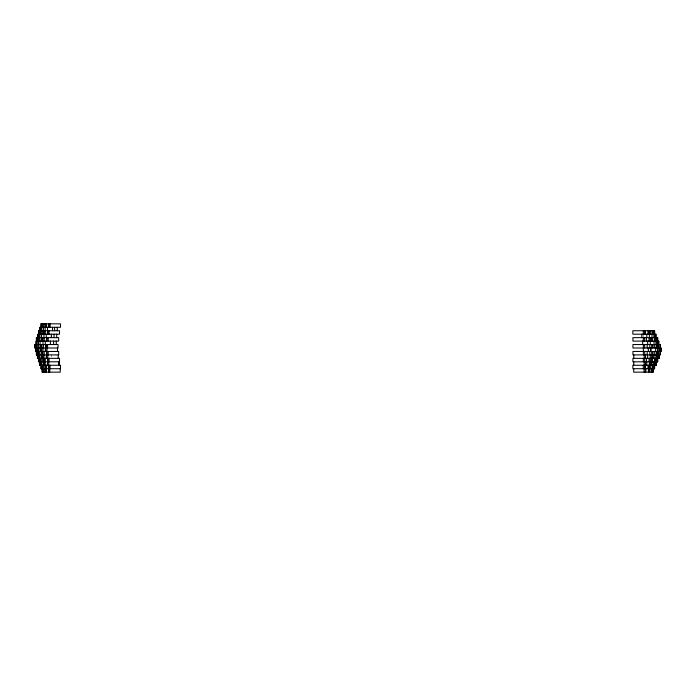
<?xml version="1.0" encoding="UTF-8"?>
<svg xmlns="http://www.w3.org/2000/svg" width="696" height="696" viewBox="0 0 696 696"><rect width="100%" height="100%" fill="white"/><g stroke="black" fill="none" stroke-linecap="round" stroke-linejoin="round"><path stroke-width="0.52" stroke-dasharray="3.48 2.61" d="M643.121 334.193L643.121 336.786M51.695 354.899L51.695 356.63"/><path stroke-width="1.04" d="M40.986 323.849L60.517 323.849L60.517 327.294L40.037 327.294L40.037 330.748M38.802 334.193L38.045 334.193L38.045 337.647M36.027 341.101L35.8 344.546M36.366 341.101L37.132 341.101L37.132 351.454M40.081 348L36.001 348L36.001 344.546L58.055 344.546L58.055 348L40.672 348L40.672 351.454M36.366 351.454L58.664 351.454L58.664 354.899L41.864 354.899M656.65 354.899L656.65 358.353L632.908 358.353L632.908 361.807L657.694 361.807L657.694 358.353M656.885 358.353L659.129 358.353L659.129 354.899M656.154 365.252L650.099 365.252L650.099 361.807M660.869 348L660.869 351.454M660.295 348L660.295 344.546L632.942 344.546L632.942 348L657.581 348L657.581 351.454L632.942 351.454L632.942 354.899L660.295 354.899L660.295 351.454M660.269 344.546L660.139 348M660.269 351.454L660.139 354.899M659.817 348L659.817 351.454M658.973 354.899L658.973 358.353M658.955 344.546L658.955 341.101L632.908 341.101L632.908 337.647L657.694 337.647L657.694 341.101M658.877 348L658.877 351.454M658.955 354.899L658.955 358.353M658.686 344.546L658.686 348M658.686 351.454L658.686 354.899M657.998 341.101L657.998 344.546M657.998 354.899L657.998 358.353M657.746 344.546L657.746 348L661.2 348L661.2 351.454L657.746 351.454L657.746 354.899M657.598 337.647L657.598 341.101M657.598 358.353L657.598 361.807M657.442 337.647L657.442 341.101M657.442 358.353L657.442 361.807M657.137 344.546L657.137 348M657.137 351.454L657.137 354.899M657.059 341.101L657.059 344.546M657.059 354.899L657.059 358.353M656.589 337.647L656.589 341.101M656.589 358.353L656.589 361.807M656.45 344.546L656.45 348M656.45 351.454L656.45 354.899M656.224 344.546L656.224 348M656.224 351.454L656.224 354.899M656.102 337.647L656.102 334.193L632.855 334.193L632.855 330.748L654.64 330.748L654.745 337.647M656.154 361.807L656.102 365.252M655.954 341.101L655.954 344.546M655.954 354.899L655.963 358.353M655.997 361.807L655.997 365.252M655.684 334.193L655.649 341.101M655.667 348L655.667 351.454M655.649 358.353L655.684 365.252M655.127 337.647L655.127 341.101M655.127 358.353L655.127 361.807M654.745 361.807L654.64 368.706L632.855 368.706L632.855 365.252L649.568 365.252L649.673 372.151M654.414 330.748L654.414 334.193M654.353 337.647L654.44 341.101M654.44 358.353L654.414 368.706M654.257 330.748L654.257 334.193M654.31 344.546L654.31 348M654.31 351.454L654.31 354.899M654.257 365.252L654.257 368.706M654.118 330.748L654.118 334.193M654.118 365.252L654.118 368.706M654.04 341.101L654.04 344.546M654.04 354.899L654.04 358.353M653.883 334.193L653.883 337.647M653.883 361.807L653.883 365.252M653.744 361.807L653.744 365.252M653.179 330.748L653.179 334.193M653.179 365.252L653.118 372.151L633.699 372.151L633.699 368.706M652.926 368.706L652.926 372.151M652.761 330.748L652.761 334.193M652.822 344.546L652.822 348M652.822 351.454L652.865 358.353M652.761 365.252L652.839 372.151M652.683 368.706L652.604 372.151M652.439 337.647L652.439 341.101M652.439 358.353L652.439 361.807M652.178 368.706L652.178 372.151M652.074 330.748L652.143 334.193M652.143 365.252L652.074 368.706M651.978 334.193L651.978 337.647M651.978 361.807L651.978 365.252M651.969 368.706L651.969 372.151M651.752 358.353L651.708 351.454M651.708 344.546L651.708 348M651.587 368.706L651.587 372.151M651.334 337.647L651.334 341.101M651.334 358.353L651.334 361.807M651.221 361.807L651.221 365.252M651.282 368.706L651.282 372.151M650.969 348L650.969 351.454M650.577 348L650.577 351.454M650.282 341.101L650.282 344.546M650.282 354.899L650.282 358.353M650.229 330.748L650.229 334.193M650.212 337.647L650.212 341.101M650.212 358.353L650.212 361.807M650.229 365.252L650.229 368.706M649.812 344.546L649.812 348M649.812 351.454L649.812 354.899M649.568 330.748L649.568 334.193M649.403 334.193L649.403 337.647M649.403 361.807L649.403 365.252M649.385 368.706L649.385 372.151M649.02 337.647L649.02 341.101M649.02 358.353L649.02 361.807M648.446 330.748L648.446 334.193M648.446 365.252L648.428 372.151M648.35 348L648.35 351.454M648.08 330.748L648.08 334.193M648.08 365.252L648.08 368.706M647.663 341.101L647.663 344.546M647.663 354.899L647.663 358.353M647.193 344.546L647.193 348M647.193 351.454L647.193 354.899M646.784 334.193L646.784 337.647M646.784 361.807L646.784 365.252M646.401 337.647L646.401 341.101M646.401 358.353L646.401 361.807M645.81 368.706L645.81 372.151M645.531 354.899L645.531 358.353M645.488 361.807L645.488 365.252M645.462 330.748L645.462 334.193M645.462 365.252L645.444 372.151M644.644 337.647L644.644 341.101M644.687 344.546L644.687 348M644.687 351.454L644.687 354.899M644.644 358.353L644.644 361.807M644.6 330.748L644.6 334.193M644.6 365.252L644.6 368.706M644.235 354.899L644.235 358.353M644.183 361.807L644.183 365.252M644.139 368.706L644.139 372.151M643.339 337.647L643.339 341.101M643.382 344.546L643.382 354.899M643.339 358.353L643.339 361.807M643.295 330.748L643.295 334.193M643.295 365.252L643.295 368.706M642.643 341.101L642.643 344.546M641.764 334.193L641.764 337.647M633.795 354.899L633.795 358.353M633.752 361.807L633.752 365.252M60.221 368.706L60.221 372.151L42.152 372.151L42.152 368.706M59.177 361.807L59.177 365.252M58.821 361.807L58.821 365.252M58.238 354.899L58.238 358.353M57.498 348L57.498 351.454M57.272 327.294L57.272 330.748M56.715 334.193L56.715 337.647M56.28 341.101L56.28 344.546M54.601 327.294L54.601 330.748M54.044 334.193L54.044 337.647M53.609 341.101L53.609 344.546M52.539 327.294L52.539 330.748M51.339 334.193L51.339 337.647M50.399 341.101L50.399 344.546M50.051 323.849L50.051 327.294M50.051 365.252L50.051 368.706M49.755 368.706L49.755 372.151M49.042 330.748L49.042 334.193M49.042 358.353L49.042 361.807M48.903 323.849L48.903 327.294M48.903 365.252L48.824 372.151M48.816 323.849L48.816 327.294M48.711 361.807L48.816 368.706M48.511 368.706L48.511 372.151M48.198 337.647L48.198 341.101M48.198 351.454L48.198 354.899M47.806 330.748L47.806 334.193M47.806 358.353L47.806 361.807M47.772 354.899L47.772 358.353M47.615 330.748L47.615 334.193M47.589 344.546L47.589 348M47.615 358.353L47.615 361.807M47.493 327.294L47.493 330.748M47.467 361.807L47.493 365.252M46.954 337.647L46.954 341.101M47.032 348L46.954 354.899M46.554 323.849L46.554 327.294M46.528 337.647L46.528 341.101M46.528 351.454L46.536 358.353M46.554 365.252L46.554 368.706M46.484 372.151L46.484 368.706L60.517 368.706L60.517 365.252L39.672 365.252L39.672 361.807M46.293 334.193L46.293 337.647M46.345 344.546L46.345 348M46.293 354.899L46.293 358.353M46.049 372.151L46.049 368.706L40.986 368.706L41.081 361.807M45.849 323.849L45.849 327.294M45.788 351.454L45.745 344.546M45.849 365.252L45.849 368.706M45.344 341.101L45.344 344.546M45.344 348L45.344 351.454M45.44 368.706L45.44 372.151M45.275 330.748L45.275 334.193M45.275 358.353L45.275 361.807M45.144 327.294L45.144 330.748M45.144 361.807L45.144 365.252M45.066 368.706L45.066 372.151M44.875 323.849L44.875 327.294M44.875 365.252L44.875 368.706M44.37 361.807L44.37 365.252M44.231 330.748L44.231 334.193M44.187 337.647L44.187 341.101M44.187 351.454L44.187 354.899M44.231 358.353L44.231 361.807M43.944 334.193L43.944 337.647M43.944 354.899L43.944 358.353M43.77 368.706L43.77 372.151M43.387 327.294L43.387 330.748M43.404 344.546L43.404 348M43.387 361.807L43.387 365.252M43.439 368.706L43.439 372.151M43.265 323.849L43.265 327.294M43.248 330.748L43.248 334.193M43.248 361.807L43.248 358.353L59.517 358.353L59.517 361.807L38.558 361.807L38.611 358.353M43.265 365.252L43.3 372.151M42.961 330.748L42.961 334.193M42.995 341.101L42.995 344.546M42.995 348L42.995 351.454M42.961 361.807L42.961 358.353L37.453 358.353L37.384 351.454M42.856 337.647L42.856 341.101M42.856 351.454L42.847 358.353M42.734 368.706L42.847 372.151M42.639 323.849L42.639 327.294M42.639 365.252L42.673 372.151M42.543 368.706L42.543 372.151M42.291 368.706L42.291 372.151M42.047 323.849L42.047 327.294M42.047 365.252L42.047 368.706M41.873 337.647L41.873 341.101M41.873 344.546L41.873 348M41.873 351.454L41.864 358.353M41.708 327.294L41.708 330.748M41.708 361.807L41.708 365.252M41.586 323.849L41.586 327.294M41.656 348L41.656 351.454M41.586 365.252L41.586 368.706M41.534 334.193L41.534 337.647M41.534 358.353L41.534 354.899L36.366 354.899L36.366 348M41.282 330.748L41.282 334.193M41.282 337.647L41.282 341.101M41.282 351.454L41.282 354.899M41.282 358.353L41.282 361.807M41.273 323.849L41.142 327.294M41.273 365.252L41.142 368.706M41.125 323.849L40.986 327.294M40.933 327.294L40.933 330.748M40.89 344.546L40.89 348M40.49 361.807L40.49 365.252M40.264 327.294L40.377 334.193M40.377 358.353L40.377 361.807M40.177 327.294L40.177 330.748M40.177 361.807L40.177 365.252M40.081 341.101L40.081 351.454M39.863 334.193L39.863 337.647M39.863 354.899L39.863 358.353M39.785 330.748L39.785 334.193M39.785 358.353L39.811 365.252M39.611 337.647L39.611 341.101M39.611 351.454L39.611 354.899M39.307 330.748L39.307 334.193L59.517 334.193L59.517 330.748L38.558 330.748L38.611 334.193M39.307 358.353L39.307 361.807M38.967 354.899L38.967 358.353M38.75 330.748L38.802 337.647M38.75 358.353L38.75 361.807M38.454 337.647L38.376 358.353M38.045 354.899L38.045 358.353M37.862 341.101L37.897 334.193L37.671 337.647M37.862 351.454L37.897 358.353M37.384 337.647L37.384 341.101L58.664 341.101L58.664 337.647L36.366 337.647L36.366 344.546M37.297 348L37.297 351.454M36.81 337.647L36.81 341.101M36.81 351.454L36.81 354.899M36.731 337.647L36.731 341.101M36.705 348L36.731 354.899M36.592 337.647L36.592 341.101M36.488 344.546L36.488 348M36.592 351.454L36.592 354.899M35.052 344.546L35.148 348M35.287 344.546L34.8 344.546L34.8 348L35.287 348L35.287 344.546M35.835 348L35.74 351.454L35.835 348M37.671 358.353L37.671 354.899L37.636 358.353"/></g></svg>
